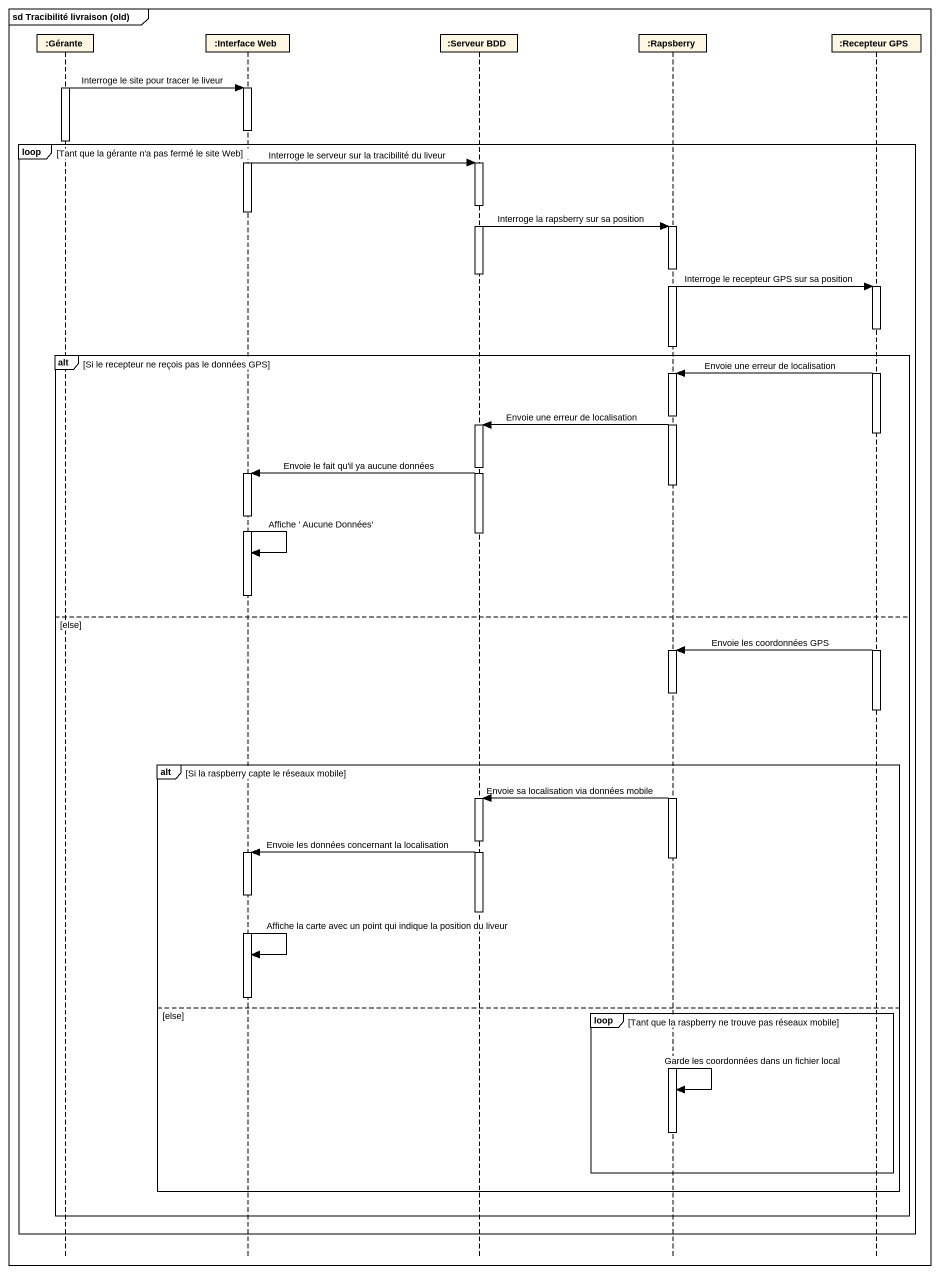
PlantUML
@startuml
mainframe sd Tracibilité livraison (old)
hide footbox
participant ":Gérante" as Gérante
participant ":Interface Web" as Interface_Web
participant ":Serveur BDD" as Serveur_BDD
participant ":Rapsberry" as Rapsberry
participant ":Recepteur GPS" as Recepteur_GPS

activate Gérante
Gérante -> Interface_Web : Interroge le site pour tracer le liveur
activate Interface_Web
deactivate Gérante
loop Tant que la gérante n'a pas fermé le site Web
  Interface_Web -> Serveur_BDD : Interroge le serveur sur la tracibilité du liveur
  activate Serveur_BDD
  deactivate Interface_Web
  Serveur_BDD -> Rapsberry : Interroge la rapsberry sur sa position
  activate Rapsberry
  deactivate Serveur_BDD
  Rapsberry -> Recepteur_GPS : Interroge le recepteur GPS sur sa position
  activate Recepteur_GPS
  deactivate Rapsberry
  alt Si le recepteur ne reçois pas le données GPS
    Recepteur_GPS -> Rapsberry : Envoie une erreur de localisation
    activate Rapsberry
    Rapsberry -> Serveur_BDD : Envoie une erreur de localisation
    activate Serveur_BDD
    deactivate Recepteur_GPS
    Serveur_BDD -> Interface_Web : Envoie le fait qu'il ya aucune données
    activate Interface_Web
    deactivate Rapsberry
    deactivate Serveur_BDD
    Interface_Web -> Interface_Web : Affiche ' Aucune Données'
    deactivate Interface_Web
  else else
    activate Recepteur_GPS
    Recepteur_GPS -> Rapsberry : Envoie les coordonnées GPS
    activate Rapsberry
    deactivate Recepteur_GPS
    alt Si la raspberry capte le réseaux mobile
      Rapsberry -> Serveur_BDD : Envoie sa localisation via données mobile
      activate Serveur_BDD
      Serveur_BDD -> Interface_Web : Envoie les données concernant la localisation
      activate Interface_Web
      deactivate Rapsberry
      deactivate Serveur_BDD
      Interface_Web -> Interface_Web : Affiche la carte avec un point qui indique la position du liveur
      deactivate Interface_Web
    else else
      loop Tant que la raspberry ne trouve pas réseaux mobile
        activate Rapsberry
        Rapsberry -> Rapsberry : Garde les coordonnées dans un fichier local
        deactivate Rapsberry
      end
    end
  end
end
@enduml
